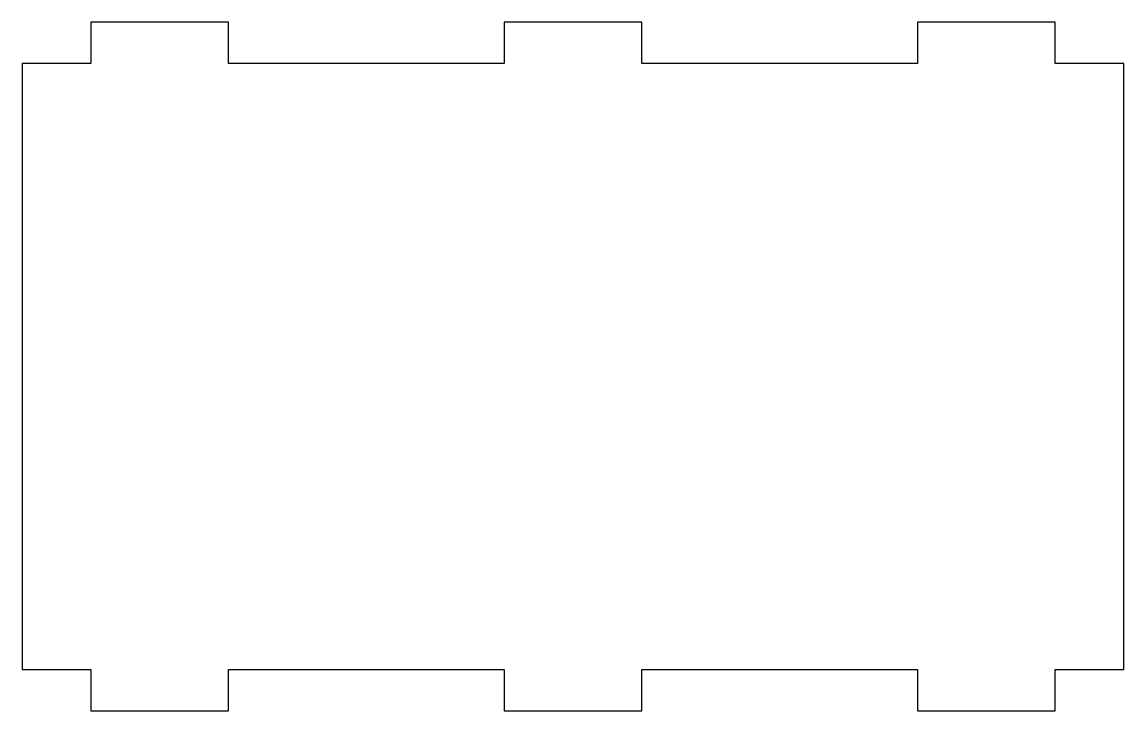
# Model space of a CAD drawing. Header units: millimetres. Extents: x -40 to 40, y -25 to 25.
import ezdxf

# ---------------------------------------------------------------- set-up
doc = ezdxf.new("R2010")
doc.units = ezdxf.units.MM
doc.layers.get('0').update_dxf_attribs({"linetype": 'CONTINUOUS'})

msp = doc.modelspace()

# ---------------------------------------------------------------- linework, layer by layer
msp.add_lwpolyline([(-40, 22), (-40, -22), (-35, -22), (-35, -25), (-25, -25), (-25, -22), (-5, -22), (-5, -25), (5, -25), (5, -22), (25, -22), (25, -25), (35, -25), (35, -22), (40, -22), (40, 22), (35, 22), (35, 25), (25, 25), (25, 22), (5, 22), (5, 25), (-5, 25), (-5, 22), (-25, 22), (-25, 25), (-35, 25), (-35, 22)], close=True)

doc.saveas('drawing.dxf')
